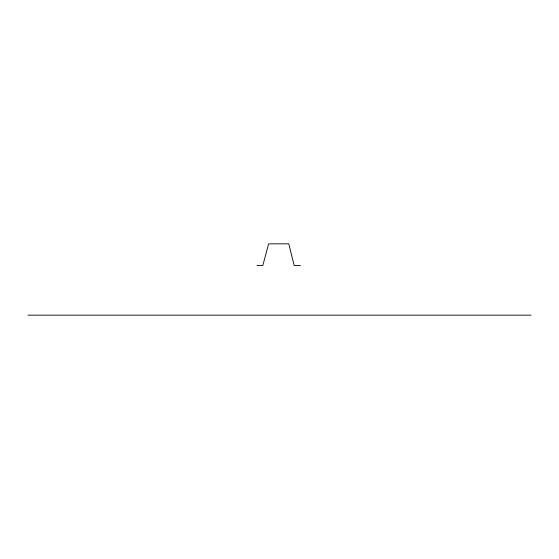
<?xml version="1.0" encoding="UTF-8"?>
<svg xmlns="http://www.w3.org/2000/svg" width="559" height="559" viewBox="0 0 559 559"><rect width="100%" height="100%" fill="white"/><g stroke="black" fill="none" stroke-linecap="round" stroke-linejoin="round"><path stroke-width="0.84" d="M257 265.546L262.814 265.546L268.627 243.843L288.779 243.843L294.202 265.546L300.407 265.546M27.95 315.157L531.05 315.157"/></g></svg>
